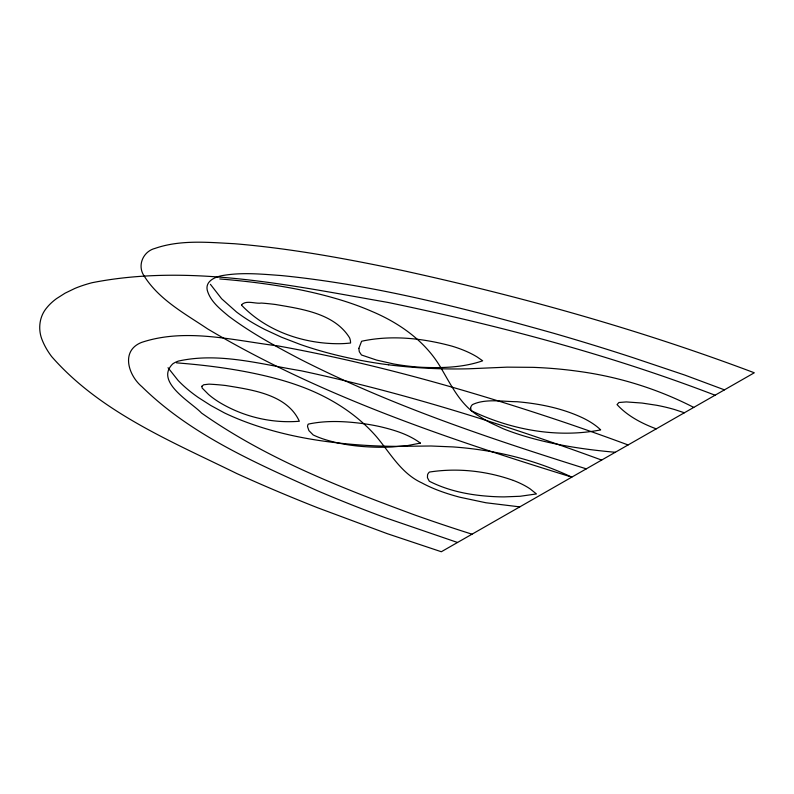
<?xml version="1.0" encoding="UTF-8"?>
<svg xmlns="http://www.w3.org/2000/svg" width="794" height="794" viewBox="0 0 794 794"><rect width="100%" height="100%" fill="white"/><g stroke="black" fill="none" stroke-linecap="round" stroke-linejoin="round"><path stroke-width="1.19" d="M176.546 362.848C211.055 365.548 245.545 370.222 278.982 379.393A169.37 70.239 3.2 0 1 296.222 384.782C326.632 395.233 355.265 412.304 376.495 436.73C390.41 453.295 401.327 473.601 421.981 482.96A120.549 49.992 3.2 0 0 436.432 489.67A133.392 55.312 3.2 0 0 459.934 497.243L485.868 502.751L519.782 506.88M219.779 278.952C260.492 282.277 301.224 288.024 340.398 299.894A201.418 83.529 3.2 0 1 371.83 311.387C399.66 323.108 425.634 341.44 440.988 367.989C451.578 385.824 460.887 405.803 479.715 416.532A146.761 60.86 3.2 0 0 490.573 422.845L503.188 428.74A172.814 71.659 3.2 0 0 521.737 435.291C552.098 444.68 583.689 449.483 615.3 452.272M388.633 364.803L381.735 363.89A226.925 94.099 3.2 0 1 300.023 344.348L281.533 337.232L264.72 329.421A236.562 98.099 3.2 0 1 236.463 311.943L221.655 298.772L210.4 284.312M586.3 468.847C488.558 438.119 390.747 405.456 299.288 358.739C274.932 345.916 250.606 332.666 228.553 316.091C220.047 308.926 210.202 301.283 207.204 290.038C205.199 280.61 216.206 276.431 223.61 275.369C242.756 272.203 262.278 274.178 281.493 275.568C374.123 284.798 464.659 308.261 554.063 333.381A1427.612 592.026 3.2 0 1 633.026 357.677L684.626 375.016L724.456 389.854M457.533 542.481L384.901 517.569A1107.531 459.289 3.2 0 1 317.362 490.712C255.549 462.872 190.957 434.913 141.937 386.708C128.37 375.354 120.41 350.759 141.56 342.422C185.677 327.664 233.545 340.437 278.257 345.956C375.234 363.583 470.286 390.698 563.651 422.08A1617.15 670.622 3.2 0 1 628.084 444.958M684.368 412.771L674.463 409.506A95.955 39.789 3.2 0 0 656.678 405.277L642.018 403.054L626.297 401.923L618.913 402.508L617.047 404.603C627.588 416.096 641.81 423.43 656.231 428.859M513.341 480.43C486.653 470.921 457.443 467.686 429.405 472.063A27.353 11.344 3.2 0 0 427.549 474.822L427.45 477.71L429.316 481.224C447.111 490.315 467.011 494.583 486.821 496.141A87.568 36.316 3.2 0 0 504.21 496.895L520.169 496.27L536.446 493.937L530.223 488.955A80.69 33.457 3.2 0 0 513.341 480.43M601.654 460.073C503.406 424.065 403.273 392.623 300.876 370.738C260.809 364.228 218.936 352.05 178.372 361.091A30.509 12.654 3.2 0 0 172.725 363.9C154.354 381.934 191.453 402.32 201.537 413.049C266.258 458.664 340.904 487.695 414.726 514.978A1106.092 458.694 3.2 0 0 472.033 534.193M715.076 395.214C609.216 354.561 499.138 325.57 388.226 302.484C291.636 285.632 189.786 263.4 92.015 282.724A115.219 47.779 3.2 0 0 74.983 288.381L65.098 293.165L56.533 298.613A140.121 58.101 3.2 0 0 46.876 307.645C39.035 316.707 37.745 330.006 42.519 340.815A268.918 111.517 3.2 0 0 51.64 356.556C100.471 412.394 171.693 441.514 236.84 473.571A1389.897 576.384 3.2 0 0 317.908 507.872L387.313 533.697L441.325 551.741L754.3 372.783C639.984 329.709 521.986 296.678 402.707 270.546C347.097 258.864 291.061 248.413 234.379 243.718C208.048 242.359 180.456 239.56 155.068 248.383C142.93 251.42 136.866 265.901 144.339 276.292C159.346 299.933 185.111 313.759 207.74 328.974C320.895 396.156 446.655 438.437 571.799 477.134C542.927 463.537 512.001 454.436 480.42 449.9A153.589 63.689 3.2 0 0 452.977 446.923L431.013 446L408.89 446.238A223.551 92.709 3.2 0 1 331.426 442.159C305.432 438.943 279.637 433.613 254.814 425.177A209.279 86.784 3.2 0 1 224.384 412.89L210.747 405.456L198.401 397.556A247.629 102.684 3.2 0 1 178.025 380.346L168.02 367.731M693.748 407.411C657.829 388.941 618.764 376.793 578.747 371.374A185.3 76.839 3.2 0 0 532.903 367.344L507.118 367.146L468.996 368.783A224.543 93.116 3.2 0 1 388.623 364.813M470.634 408.096L471.14 410.637C510.83 429.772 557.12 438.407 600.681 429.901A96.362 39.958 3.2 0 0 583.282 418.16C562.599 408.285 539.781 403.709 517.063 401.724C503.009 401.615 485.273 398.419 472.46 404.612A24.812 10.292 3.2 0 0 470.634 408.096M358.838 348.387L359.295 351.692L361.469 354.987L376.634 360.099L393.764 363.98A100.659 41.745 3.2 0 0 421.475 367.285C441.96 368.148 463.101 367.592 482.663 360.804L477.194 357.012A87.965 36.474 3.2 0 0 452.123 346.194C422.884 338.214 391.472 334.78 361.607 341.251L358.838 348.387M201.805 386.321L202.162 388.038L208.514 394.439A133.203 55.243 3.2 0 0 219.561 402.439C243.321 416.751 271.677 423.539 299.338 421.247C287.1 394.31 251.867 389.834 225.833 385.527A102.853 42.658 3.2 0 0 208.981 384.137L203.701 384.762L201.805 386.321M241.604 304.777L241.565 305.184C266.784 331.574 304.479 344.169 340.507 343.703A53.823 22.321 3.2 0 0 350.571 343.018A74.914 31.065 3.2 0 0 349.598 337.857C334.482 313.322 301.651 308.985 275.558 304.499A115.199 47.769 3.2 0 0 261.405 303.06C255.569 304.082 246.249 299.785 241.604 304.777M420.363 443.092L407.719 445.553L392.176 446.972A99.756 41.367 3.2 0 1 378.549 447.25C359.563 446.923 340.398 444.739 322.324 438.675A68.621 28.455 3.2 0 1 313.193 434.953L308.935 430.656L307.546 426.656A29.676 12.307 3.2 0 1 308.211 424.135C326.165 420.264 344.804 421.227 362.908 423.589A94.367 39.134 3.2 0 1 380.405 426.725C394.419 430.06 408.682 434.378 420.363 443.092"/></g></svg>
